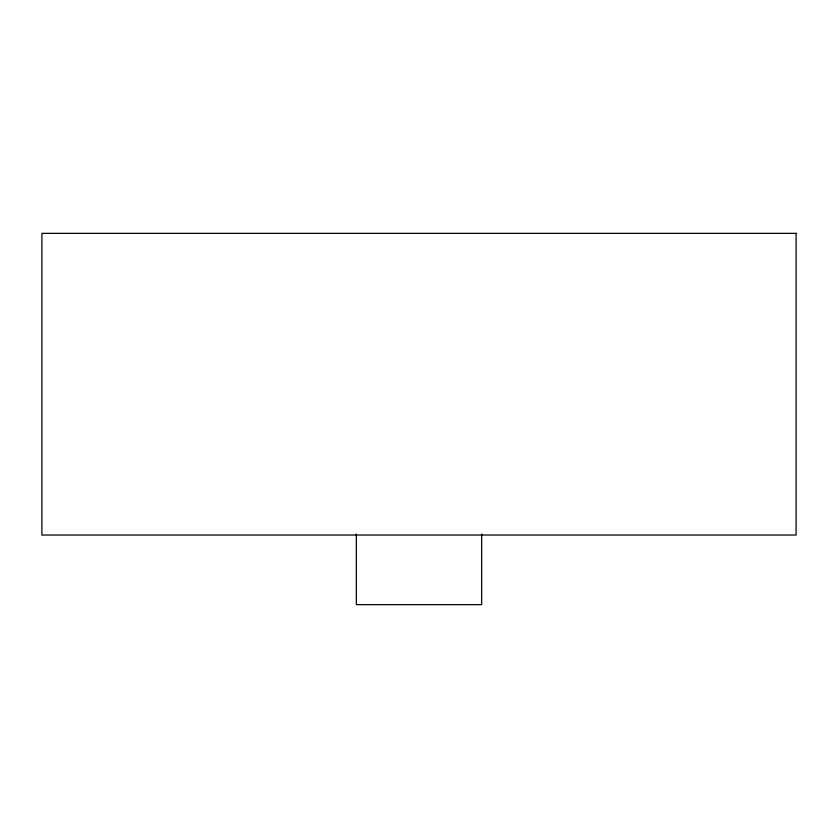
<?xml version="1.0" encoding="UTF-8"?>
<svg xmlns="http://www.w3.org/2000/svg" width="838" height="838" viewBox="0 0 838 838"><rect width="100%" height="100%" fill="white"/><g stroke="black" fill="none" stroke-linecap="round" stroke-linejoin="round"><path stroke-width="1.26" d="M481.661 534.047L481.661 604.648L356.339 604.648L356.339 534.047M796.1 233.352L41.9 233.352L41.9 535.032L796.1 535.032L796.1 233.352"/></g></svg>
